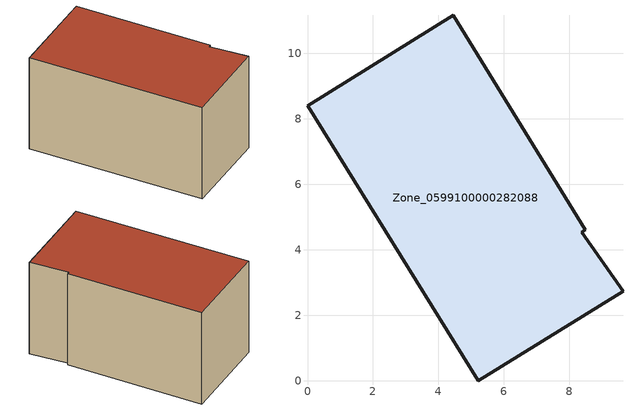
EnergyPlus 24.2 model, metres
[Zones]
Zone_0599100000282088
 floor ground (C_G): 8.49,4.61 8.37,4.54 9.64,2.73 5.22,0 0,8.4 4.45,11.16 z0
 wall outside (C_F): 8.49,4.61 4.45,11.16 0,8.4 5.22,0 9.64,2.73 8.37,4.54 8.49,4.61 z0:5.64
 roof outside (C_R): 8.37,4.54 8.49,4.61 4.45,11.16 0,8.4 5.22,0 9.64,2.73 z5.64
[BUILDING]
Pand.0599100000282088: North Axis=0; Terrain=City; Loads Convergence Tolerance Value=0.04; Temperature Convergence Tolerance Value=0.4; Solar Distribution=FullExterior; Maximum Number of Warmup Days=25; Minimum Number of Warmup Days=1
[Site:Location]
Rotterdam.The.Hague.AP_ZH_NLD Design_Conditions: Latitude=51.96; Longitude=4.45; Time Zone=1; Elevation=-4.5
[SITE:GROUNDTEMPERATURE:BUILDINGSURFACE]
18, 18, 18, 18, 18, 18, 18, 18, 18, 18, 18, 18
[MATERIAL] Thermal Absorptance=0.9; Solar Absorptance=0.7; Visible Absorptance=0.7
Name | Roughness | Thickness | Conductivity | Density | Specific Heat
G.TC.1975-1991 | MediumSmooth | 0.15 | 0.288461 | 540 | 1210
F.TC.1975-1991 | Rough | 0.3 | 0.230769 | 1920 | 840
R.TC.1975-1991 | MediumRough | 0.2 | 0.153846 | 1500 | 1000
[CONSTRUCTION]
C_G: G.TC.1975-1991
C_F: F.TC.1975-1991
C_R: R.TC.1975-1991
[ZONE]
Zone_0599100000282088: Type=1; Multiplier=1; Ceiling Height=Autocalculate; Volume=Autocalculate; Floor Area=autocalculate; Part of Total Floor Area=Yes
[ZONEINFILTRATION:DESIGNFLOWRATE]
Infil_Zone_0599100000282088: Zone or ZoneList or Space or SpaceList=Zone_0599100000282088; Schedule=AlwaysOn; Design Flow Rate Calculation Method=Flow/Area; Flow Rate per Floor Area=0.003; Constant Term Coefficient=1; Temperature Term Coefficient=0; Velocity Term Coefficient=0; Velocity Squared Term Coefficient=0
[HVACTEMPLATE:ZONE:IDEALLOADSAIRSYSTEM]
Zone_0599100000282088: Maximum Heating Supply Air Temperature=50; Minimum Cooling Supply Air Temperature=13; Maximum Heating Supply Air Humidity Ratio=0.0156; Minimum Cooling Supply Air Humidity Ratio=0.0077; Heating Limit=NoLimit; Cooling Limit=NoLimit; Dehumidification Control Type=ConstantSensibleHeatRatio; Cooling Sensible Heat Ratio=0.7; Dehumidification Setpoint=60; Humidification Control Type=None; Humidification Setpoint=30; Outdoor Air Method=None; Outdoor Air Flow Rate per Person=0.00944; Outdoor Air Flow Rate per Zone Floor Area=0; Outdoor Air Flow Rate per Zone=0; Demand Controlled Ventilation Type=None; Outdoor Air Economizer Type=NoEconomizer; Heat Recovery Type=None; Sensible Heat Recovery Effectiveness=0.7; Latent Heat Recovery Effectiveness=0.65
[ZONECONTROL:THERMOSTAT]
ThermostatControl_Zone_0599100000282088: Zone or ZoneList=Zone_0599100000282088; Control Type Schedule=DualSetpointControlType; Control 1=Thermostat_Zone_0599100000282088; Temperature Difference Between Cutout And Setpoint=0
[THERMOSTATSETPOINT:DUALSETPOINT]
Thermostat_Zone_0599100000282088: Heating Setpoint Temperature Schedule=HeatingSetpoint_Zone_0599100000282088; Cooling Setpoint Temperature Schedule=CoolingSetpoint_Zone_0599100000282088
[SCHEDULE:COMPACT]
HeatingSetpoint_Zone_0599100000282088: Through: 12/31, For: AllDays, Until: 24:00, 21
CoolingSetpoint_Zone_0599100000282088: Through: 12/31, For: AllDays, Until: 24:00, 24
DualSetpointControlType: Through: 12/31, For: AllDays, Until: 24:00, 4
AlwaysOn: Through: 12/31, For: AllDays, Until: 24:00, 1
